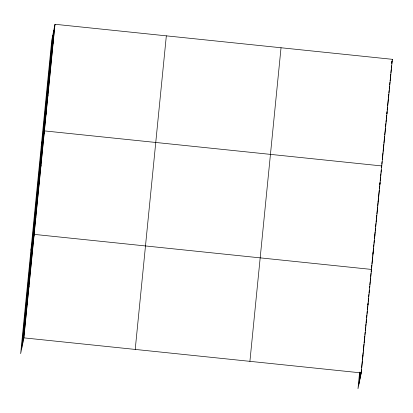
<?xml version="1.0" encoding="UTF-8"?>
<svg xmlns="http://www.w3.org/2000/svg" width="413" height="413" viewBox="0 0 413 413"><rect width="100%" height="100%" fill="white"/><g stroke="black" fill="none" stroke-linecap="round" stroke-linejoin="round"><path stroke-width="0.62" d="M21.631 348.897L52.745 35.317M22.643 343.977L53.757 30.397M23.624 339.202L54.738 25.621M55.012 24.284L51.764 40.097L20.65 353.678L23.897 337.865L55.012 24.284L392.35 59.322L361.236 372.903L357.988 388.716L359.635 372.108M135.216 349.429L166.336 35.848M249.911 361.344L281.031 47.763M358.969 383.94L360.11 372.443M359.981 379.015L360.611 372.629M360.957 374.24L361.468 369.129M361.592 367.854L362.289 360.828M362.418 359.547L363.115 352.521M363.239 351.246L363.941 344.22M364.065 342.94L364.318 340.384M364.447 339.109L364.762 335.914M364.891 334.638L365.144 332.083M365.268 330.803L365.588 327.612M365.712 326.332L365.964 323.777M366.408 319.306L366.094 322.501L366.367 321.164M366.537 318.031L366.852 314.835M366.981 313.555L367.234 310.999M367.363 309.724L367.678 306.529M368.06 302.698L367.802 305.253L368.081 303.916M368.184 301.418L368.504 298.227M368.628 296.947L368.881 294.392M369.01 293.116L369.325 289.921M369.707 286.09L369.516 288.006L369.79 286.668M369.831 284.81L370.151 281.62M370.275 280.339L370.528 277.784M370.657 276.509L370.972 273.313M371.101 272.038L371.354 269.483M371.483 268.202L371.798 265.012M371.927 263.731L372.624 256.705M372.748 255.43L373.445 248.404M373.574 247.124L373.827 244.568M373.951 243.293L374.271 240.098M374.395 238.822L374.927 234.93M374.777 234.987L375.092 231.791M375.221 230.516L375.474 227.961M375.603 226.685L375.918 223.49M376.047 222.209L376.3 219.659M376.424 218.379L376.744 215.183M376.868 213.908L377.565 206.882M377.694 205.602L378.009 202.411M378.391 198.576L378.076 201.771L378.349 200.434M378.514 197.3L379.217 190.274M379.34 188.994L379.655 185.804M380.037 181.968L379.784 184.523L380.058 183.186M380.166 180.693L380.481 177.497M380.61 176.222L380.863 173.666M380.987 172.386L381.24 169.831M381.684 165.376L381.498 167.275L381.772 165.943L44.434 130.9L41.186 146.713M381.813 164.106L382.061 161.566M382.252 159.661L382.944 152.681M383.073 151.411L383.765 144.431M383.889 143.161L384.58 136.182M384.709 134.912L385.024 131.737M385.148 130.467L385.401 127.932M385.525 126.662L385.84 123.487M385.969 122.217L386.217 119.682M386.346 118.412L386.661 115.237M387.038 111.427L386.785 113.967L387.058 112.635M387.162 110.163L387.477 106.988M387.606 105.718L388.297 98.738M388.421 97.468L388.736 94.293M388.865 93.023L389.118 90.488M389.242 89.218L389.557 86.043M389.681 84.773L389.934 82.239M390.063 80.969L390.584 77.092M390.502 76.524L390.755 73.989M390.879 72.719L391.194 69.544M391.323 68.274L391.57 65.734M391.761 63.834L392.014 61.294M52.972 43.391L53.251 42.054M51.212 61.16L51.486 59.823M49.446 78.929L49.72 77.592M47.686 96.699L47.96 95.362M45.92 114.468L46.194 113.131M42.446 149.485L42.72 148.148M40.737 166.733L41.011 165.396M39.023 183.976L39.297 182.644M37.315 201.224L37.588 199.892M35.601 218.472L35.874 217.135M30.918 250.195L34.165 234.383L371.504 269.426L371.23 270.758M32.178 252.968L32.451 251.631M30.469 270.216L30.743 268.878M28.755 287.458L29.029 286.126M27.046 304.706L27.32 303.369M25.332 321.954L25.606 320.617M391.71 62.451L391.952 61.258M392.169 60.215L392.35 59.322M388.55 96.198L388.824 94.861M385.112 131.293L385.298 130.405M383.259 149.506L383.532 148.174M376.455 218.575L376.635 217.682M372.939 253.51L373.213 252.178M364.472 339.3L364.658 338.412M362.671 356.992L362.944 355.66M23.897 337.865L361.236 372.903"/></g></svg>
